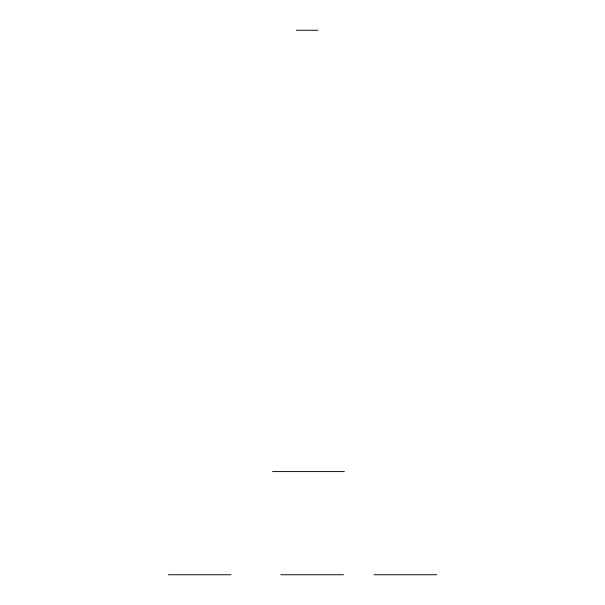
<?xml version="1.0" encoding="UTF-8"?>
<svg xmlns="http://www.w3.org/2000/svg" width="605" height="605" viewBox="0 0 605 605"><rect width="100%" height="100%" fill="white"/><g stroke="black" fill="none" stroke-linecap="round" stroke-linejoin="round"><path stroke-width="0.91" d="M296.337 30.25L317.996 30.25M272.575 471.582L344.321 471.582M168.364 574.75L231.087 574.75M280.765 574.75L343.481 574.75M373.913 574.75L436.636 574.75"/></g></svg>
